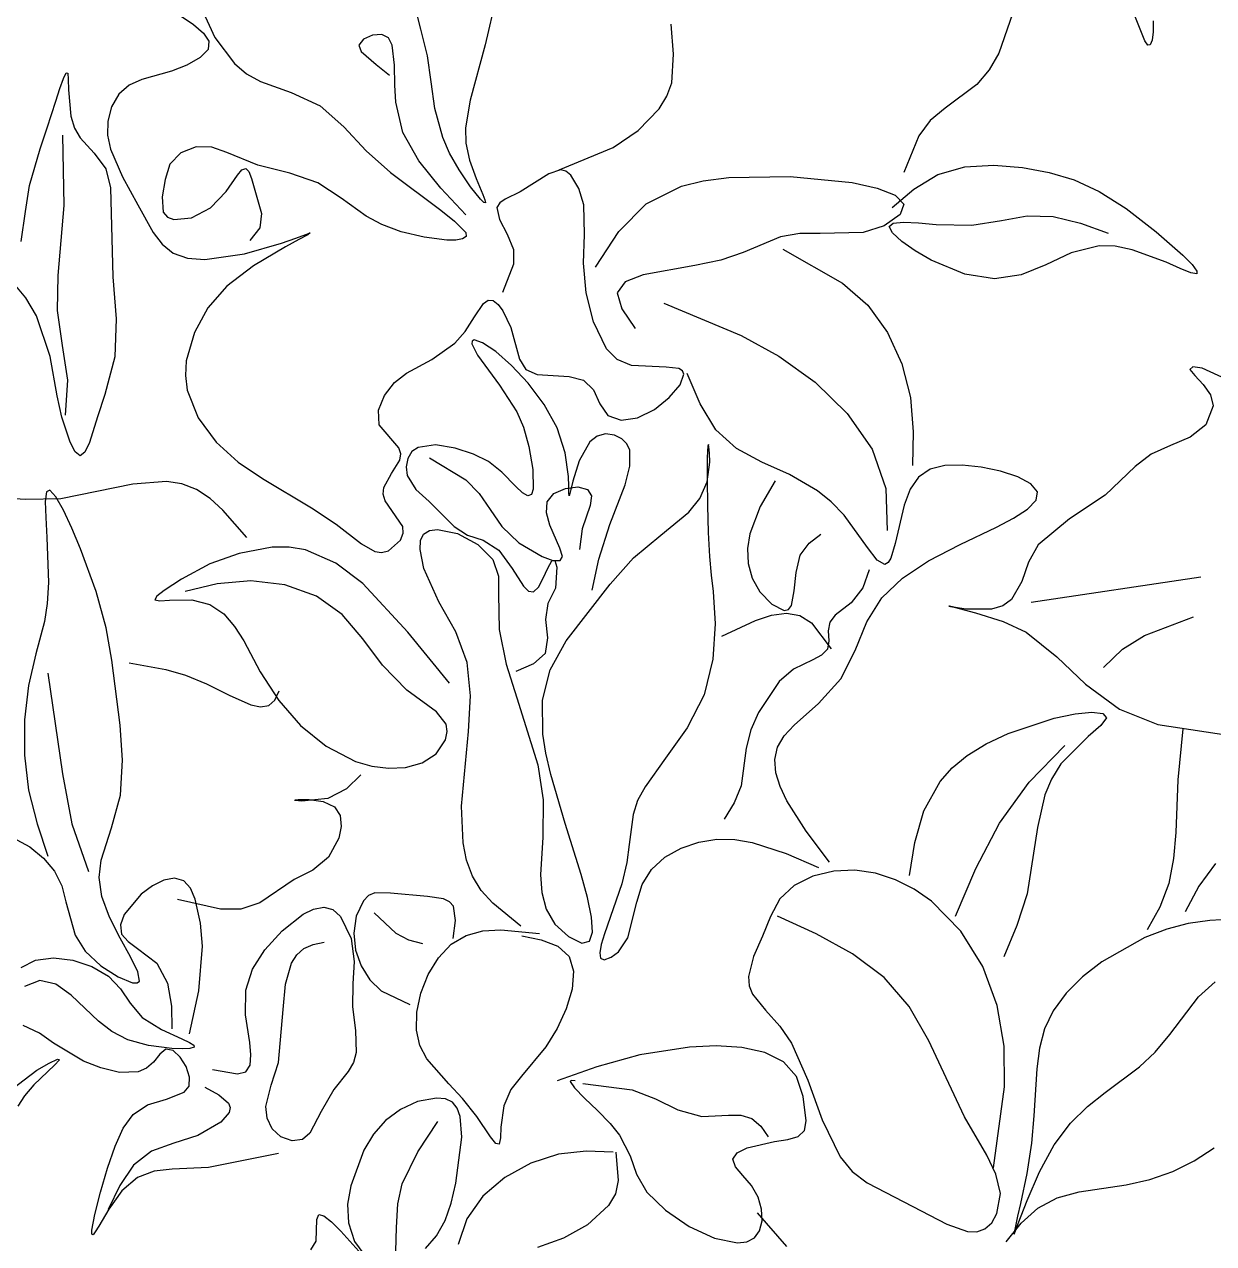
# Model space of a CAD drawing. Header units: millimetres. Extents: x 12377 to 30673, y 89761 to 101952.
# Drawn here: x 27005.2 to 27177.5, y 96537.5 to 96714.1 of the extents above; entities that cross this region are included whole.
import ezdxf

# ---------------------------------------------------------------- set-up
doc = ezdxf.new("R2010")
doc.units = ezdxf.units.MM

# ---------------------------------------------------------------- blocks, each defined once
blk = doc.blocks.new('A$C2176212A')
for p, q in [((262.58, 494.03), (260.52, 502.29)), ((350.18, 501.63), (346.35, 490.52)), ((273.85, 500.15), (271.89, 491.74)), ((366.99, 493.51), (364.49, 499.83)), ((225.53, 497.46), (229.66, 494.67)), ((229.66, 494.67), (231.1, 493.44)), ((299.21, 490.38), (298.86, 494.71)), ((368.68, 495.24), (368.68, 493.64)), ((231.1, 493.44), (231.86, 492.25)), ((263.54, 490.17), (262.58, 494.03)), ((367.49, 492.32), (366.99, 493.51)), ((368.68, 493.64), (368.54, 492.43)), ((231.76, 491.08), (230.63, 489.89)), ((231.86, 492.25), (231.76, 491.08)), ((271.89, 491.74), (269.75, 483.71)), ((367.92, 491.68), (367.49, 492.32)), ((368.28, 491.73), (367.92, 491.68)), ((368.54, 492.43), (368.28, 491.73)), ((230.63, 489.89), (228.69, 488.79)), ((264.06, 486.4), (263.54, 490.17)), ((298.94, 486.23), (299.21, 490.38)), ((346.35, 490.52), (344.95, 488.1)), ((226.47, 487.94), (222.17, 486.73)), ((228.69, 488.79), (226.47, 487.94)), ((344.95, 488.1), (343.14, 486.01)), ((220.32, 485.89), (218.81, 484.6)), ((222.17, 486.73), (220.32, 485.89)), ((264.6, 482.52), (264.06, 486.4)), ((298.24, 484.29), (298.94, 486.23)), ((343.14, 486.01), (338.55, 482.59)), ((218.81, 484.6), (217.75, 482.74)), ((297.14, 482.48), (298.24, 484.29)), ((217.75, 482.74), (217.22, 480.69)), ((265.76, 478.33), (264.6, 482.52)), ((269.75, 483.71), (269.05, 479.7)), ((294.08, 479.31), (297.14, 482.48)), ((338.55, 482.59), (336.4, 480.78)), ((217.22, 480.69), (217.21, 478.65)), ((336.4, 480.78), (334.74, 478.57)), ((217.21, 478.65), (217.62, 476.63)), ((269.05, 479.7), (269.13, 477.49)), ((290.46, 476.89), (294.08, 479.31)), ((334.74, 478.57), (332.59, 473.24)), ((266.75, 476.05), (265.76, 478.33)), ((269.13, 477.49), (269.64, 475.04)), ((282.62, 473.64), (290.46, 476.89)), ((217.62, 476.63), (219.35, 472.62)), ((268.12, 473.62), (266.75, 476.05)), ((269.64, 475.04), (270.61, 472.37)), ((269.78, 471.19), (268.12, 473.62)), ((282.84, 473.65), (281.13, 473.08)), ((283.6, 473.44), (282.84, 473.65)), ((284.3, 472.86), (283.6, 473.44)), ((219.35, 472.62), (221.59, 468.57)), ((270.61, 472.37), (271.58, 470.06)), ((281.13, 473.08), (276.97, 470.43)), ((285.46, 470.94), (284.3, 472.86)), ((271.24, 469.38), (269.78, 471.19)), ((271.58, 470.06), (271.88, 469.28)), ((276.97, 470.43), (274.79, 469.4)), ((286.18, 468.57), (285.46, 470.94)), ((221.59, 468.57), (223.8, 464.58)), ((271.73, 468.92), (271.24, 469.38)), ((271.95, 468.87), (271.73, 468.92)), ((271.88, 469.28), (271.95, 468.87)), ((274.01, 468.86), (273.61, 468.2)), ((273.61, 468.2), (273.98, 466.45)), ((274.79, 469.4), (274.01, 468.86)), ((286.31, 464.25), (286.18, 468.57)), ((273.98, 466.45), (275.11, 464.32)), ((223.8, 464.58), (225.09, 462.89)), ((245.93, 464.29), (246.57, 464.49)), ((246.57, 464.49), (246.2, 464.24)), ((225.09, 462.89), (226.7, 461.59)), ((237.03, 461.46), (242.39, 463.02)), ((242.39, 463.02), (244.48, 463.75)), ((244.91, 463.53), (242.97, 462.47)), ((244.48, 463.75), (245.93, 464.29)), ((246.2, 464.24), (244.91, 463.53)), ((275.11, 464.32), (276, 462.1)), ((286.14, 460.1), (286.31, 464.25)), ((226.7, 461.59), (228.78, 460.83)), ((231.31, 460.64), (237.03, 461.46)), ((242.97, 462.47), (238.35, 459.72)), ((276, 462.1), (276.02, 459.97)), ((228.78, 460.83), (231.31, 460.64)), ((238.35, 459.72), (234.48, 456.78)), ((276.02, 459.97), (274.42, 455.89)), ((286.52, 455.84), (286.14, 460.1)), ((234.48, 456.78), (231.73, 453.66)), ((287.6, 451.63), (286.52, 455.84)), ((270.37, 452.34), (271.67, 454.26)), ((271.67, 454.26), (272.35, 454.74)), ((272.35, 454.74), (273.06, 454.69)), ((273.06, 454.69), (273.79, 454.14)), ((273.79, 454.14), (274.49, 453.22)), ((231.73, 453.66), (229.8, 450.1)), ((269.01, 450.21), (270.37, 452.34)), ((274.49, 453.22), (275.63, 450.8)), ((275.63, 450.8), (276.88, 446.23)), ((289.51, 447.69), (287.6, 451.63)), ((229.8, 450.1), (228.61, 445.98)), ((264.16, 446.17), (267.52, 448.53)), ((267.52, 448.53), (269.01, 450.21)), ((291.01, 446.16), (289.51, 447.69)), ((228.61, 445.98), (228.47, 443.84)), ((260.5, 444.19), (264.16, 446.17)), ((276.88, 446.23), (277.8, 444.71)), ((293.1, 445.29), (291.01, 446.16)), ((298.12, 445.07), (293.1, 445.29)), ((299.99, 444.86), (298.12, 445.07)), ((374.42, 445.1), (374.02, 444.73)), ((375.79, 444.93), (374.42, 445.1)), ((228.47, 443.84), (228.73, 441.73)), ((258.77, 442.82), (260.5, 444.19)), ((277.8, 444.71), (279.46, 443.99)), ((279.46, 443.99), (284.07, 443.7)), ((284.07, 443.7), (286.17, 443.17)), ((300.52, 444.54), (299.99, 444.86)), ((300.14, 442.49), (300.71, 444.02)), ((300.71, 444.02), (300.52, 444.54)), ((374.02, 444.73), (374.71, 443.83)), ((374.71, 443.83), (375.92, 442.55)), ((379.26, 443.32), (375.79, 444.93)), ((228.73, 441.73), (230.31, 437.72)), ((257.31, 440.97), (258.77, 442.82)), ((286.17, 443.17), (287.59, 441.76)), ((287.59, 441.76), (288.53, 439.75)), ((298.59, 440.65), (300.14, 442.49)), ((375.92, 442.55), (377, 441.04)), ((256.44, 438.82), (257.31, 440.97)), ((288.53, 439.75), (289.7, 438.05)), ((296.42, 438.93), (298.59, 440.65)), ((377, 441.04), (377.4, 439.46)), ((256.57, 436.73), (256.44, 438.82)), ((289.7, 438.05), (291.61, 437.38)), ((293.97, 437.72), (296.42, 438.93)), ((377.4, 439.46), (376.34, 436.7)), ((230.31, 437.72), (232.91, 434.19)), ((259.41, 433.36), (256.57, 436.73)), ((291.61, 437.38), (293.97, 437.72)), ((376.34, 436.7), (374.04, 434.94)), ((374.04, 434.94), (371.22, 433.73)), ((232.91, 434.19), (236.13, 431.3)), ((259.7, 432.52), (259.41, 433.36)), ((371.22, 433.73), (368.42, 432.47)), ((236.13, 431.3), (239.67, 428.92)), ((258.36, 429.65), (259.53, 431.61)), ((259.53, 431.61), (259.7, 432.52)), ((368.42, 432.47), (366.07, 430.67)), ((257.24, 427.63), (258.36, 429.65)), ((366.07, 430.67), (361.74, 426.51)), ((220.84, 428.09), (210.45, 426.01)), ((225.72, 428.49), (220.84, 428.09)), ((227.98, 428.17), (225.72, 428.49)), ((230.09, 427.36), (227.98, 428.17)), ((232.04, 426.05), (230.09, 427.36)), ((239.67, 428.92), (246.76, 424.69)), ((257.12, 426.65), (257.24, 427.63)), ((313.92, 428.6), (311.76, 424.87)), ((205.34, 425.87), (200.38, 426.2)), ((210.45, 426.01), (205.34, 425.87)), ((208.34, 427), (208.17, 425.59)), ((208.17, 425.59), (208.23, 423.28)), ((208.84, 427.23), (208.34, 427)), ((209.69, 426.26), (208.84, 427.23)), ((210.79, 424.34), (209.69, 426.26)), ((233.88, 424.37), (232.04, 426.05)), ((257.44, 425.71), (257.12, 426.65)), ((259.96, 422), (257.44, 425.71)), ((361.74, 426.51), (356.57, 423.07)), ((212.03, 421.74), (210.79, 424.34)), ((237.37, 420.37), (233.88, 424.37)), ((246.76, 424.69), (250.31, 422.33)), ((311.76, 424.87), (310.25, 420.91)), ((208.23, 423.28), (208.41, 420.37)), ((250.31, 422.33), (253.99, 419.48)), ((356.57, 423.07), (352.05, 419.31)), ((208.41, 420.37), (208.64, 413.86)), ((213.3, 418.73), (212.03, 421.74)), ((259.62, 420), (260.02, 421.01)), ((260.02, 421.01), (259.96, 422)), ((310.25, 420.91), (309.93, 418.79)), ((318.84, 419.59), (320.55, 420.86)), ((215.55, 412.57), (213.3, 418.73)), ((241.07, 418.97), (236.25, 418.07)), ((243.53, 419), (241.07, 418.97)), ((245.9, 418.62), (243.53, 419)), ((250.29, 416.68), (245.9, 418.62)), ((253.99, 419.48), (255.92, 418.38)), ((257.91, 418.47), (259.62, 420)), ((309.93, 418.79), (310.02, 416.63)), ((317.56, 417.82), (318.84, 419.59)), ((352.05, 419.31), (350.64, 416.84)), ((236.25, 418.07), (232.02, 416.56)), ((255.92, 418.38), (256.91, 418.23)), ((256.91, 418.23), (257.91, 418.47)), ((316.96, 415.32), (317.56, 417.82)), ((350.64, 416.84), (349.65, 414.01)), ((232.02, 416.56), (227.89, 414.35)), ((254.17, 413.71), (250.29, 416.68)), ((310.02, 416.63), (310.59, 414.52)), ((316.7, 412.65), (316.96, 415.32)), ((208.64, 413.86), (208.47, 410.84)), ((227.89, 414.35), (225.4, 412.71)), ((233.09, 413.67), (228.45, 412.55)), ((237.95, 414.13), (233.09, 413.67)), ((242.9, 413.55), (237.95, 414.13)), ((247.47, 411.91), (242.9, 413.55)), ((260.72, 406.7), (254.17, 413.71)), ((310.59, 414.52), (311.71, 412.52)), ((349.65, 414.01), (348.16, 411.39)), ((375.58, 414.63), (351.04, 410.97)), ((216.99, 407.29), (215.55, 412.57)), ((224.35, 411.88), (224.06, 411.35)), ((225.4, 412.71), (224.35, 411.88)), ((251.19, 409.22), (247.47, 411.91)), ((311.71, 412.52), (313.43, 410.75)), ((316.29, 410.56), (316.7, 412.65)), ((208.47, 410.84), (208.05, 408.2)), ((224.06, 411.35), (224.79, 411.22)), ((224.79, 411.22), (226.19, 411.32)), ((226.19, 411.32), (229.42, 411.38)), ((229.42, 411.38), (232.02, 410.68)), ((232.02, 410.68), (234.03, 409.34)), ((313.43, 410.75), (315.25, 409.82)), ((315.25, 409.82), (315.88, 409.97)), ((315.88, 409.97), (316.29, 410.56)), ((339.09, 410.45), (339.84, 410.28)), ((339.16, 410.42), (339.09, 410.45)), ((340.06, 410.24), (339.16, 410.42)), ((339.84, 410.28), (342.97, 409.48)), ((341.57, 410.02), (340.06, 410.24)), ((345.28, 410.01), (341.57, 410.02)), ((346.93, 410.48), (345.28, 410.01)), ((348.16, 411.39), (346.93, 410.48)), ((208.05, 408.2), (206.81, 403.56)), ((234.03, 409.34), (235.61, 407.52)), ((254.16, 405.71), (251.19, 409.22)), ((342.97, 409.48), (346.94, 408.22)), ((346.94, 408.22), (350.27, 406.69)), ((217.84, 402.62), (216.99, 407.29)), ((235.61, 407.52), (236.92, 405.4)), ((266.76, 399.28), (260.72, 406.7)), ((350.27, 406.69), (354.72, 403.12)), ((236.92, 405.4), (239.33, 400.92)), ((257.04, 401.89), (254.16, 405.71)), ((206.81, 403.56), (205.73, 398.93)), ((219, 393.22), (217.84, 402.62)), ((354.72, 403.12), (358.89, 399.15)), ((239.33, 400.92), (242.03, 396.78)), ((260.54, 398.27), (257.04, 401.89)), ((208.56, 400.75), (210.66, 386.17)), ((358.89, 399.15), (363.82, 395.54)), ((205.73, 398.93), (205.16, 393.98)), ((264.86, 395.15), (260.54, 398.27)), ((242.03, 396.78), (245.17, 393.14)), ((363.82, 395.54), (369.35, 393.31)), ((205.16, 393.98), (205.16, 388.87)), ((266.24, 393.36), (264.86, 395.15)), ((219.34, 388.14), (219, 393.22)), ((245.17, 393.14), (248.85, 390.15)), ((266.16, 391.1), (266.4, 392.28)), ((266.4, 392.28), (266.24, 393.36)), ((369.35, 393.31), (381.13, 391.51)), ((372.97, 392.69), (372.29, 385.27)), ((264.81, 389.05), (266.16, 391.1)), ((205.16, 388.87), (205.76, 383.8)), ((248.85, 390.15), (253.14, 387.96)), ((262.76, 387.75), (264.81, 389.05)), ((219.05, 383.09), (219.34, 388.14)), ((253.14, 387.96), (255.48, 387.28)), ((255.48, 387.28), (257.9, 386.97)), ((257.9, 386.97), (260.35, 387.1)), ((260.35, 387.1), (262.76, 387.75)), ((210.66, 386.17), (212.01, 378.93)), ((372.29, 385.27), (371.98, 377.67)), ((205.76, 383.8), (206.98, 378.94)), ((217.79, 378.33), (219.05, 383.09)), ((201.39, 378.01), (205.94, 375.61)), ((206.98, 378.94), (208.56, 374.23)), ((212.01, 378.93), (214.46, 372.01)), ((216.27, 373.65), (217.79, 378.33)), ((371.98, 377.67), (371.66, 373.92)), ((205.94, 375.61), (207.92, 373.97)), ((207.92, 373.97), (209.51, 372.06)), ((216, 371.13), (216.27, 373.65)), ((371.66, 373.92), (370.95, 370.28)), ((209.51, 372.06), (210.56, 369.93)), ((216.38, 368.38), (216, 371.13)), ((226.91, 371.03), (225.35, 370.74)), ((228.23, 370.68), (226.91, 371.03)), ((319.38, 371.35), (316.68, 370)), ((322.41, 372.08), (319.38, 371.35)), ((325.49, 372.21), (322.41, 372.08)), ((328.48, 371.76), (325.49, 372.21)), ((331.35, 370.82), (328.48, 371.76)), ((334.06, 369.44), (331.35, 370.82)), ((210.56, 369.93), (211.17, 367.61)), ((223.7, 369.93), (222.09, 368.74)), ((225.35, 370.74), (223.7, 369.93)), ((229.2, 369.6), (228.23, 370.68)), ((229.87, 368.02), (229.2, 369.6)), ((316.68, 370), (314.62, 368.04)), ((336.56, 367.7), (334.06, 369.44)), ((370.95, 370.28), (369.65, 366.84)), ((211.17, 367.61), (212.51, 362.8)), ((217.5, 365.38), (216.38, 368.38)), ((222.09, 368.74), (219.59, 365.77)), ((230.65, 364.55), (229.87, 368.02)), ((254.26, 367.78), (253.24, 365.57)), ((255.02, 368.54), (254.26, 367.78)), ((255.94, 368.92), (255.02, 368.54)), ((258.19, 368.89), (255.94, 368.92)), ((263.55, 368.38), (258.19, 368.89)), ((265.89, 368.04), (263.55, 368.38)), ((266.75, 367.63), (265.89, 368.04)), ((267.33, 366.98), (266.75, 367.63)), ((314.62, 368.04), (313.23, 365.52)), ((340.82, 363.38), (336.56, 367.7)), ((219.59, 365.77), (219.06, 364.27)), ((242.5, 363.44), (245.52, 365.84)), ((245.52, 365.84), (247.05, 366.57)), ((247.05, 366.57), (248.51, 366.83)), ((248.51, 366.83), (249.84, 366.49)), ((249.84, 366.49), (250.97, 365.48)), ((253.24, 365.57), (252.88, 363.1)), ((255.84, 366.01), (258.95, 363.07)), ((267.62, 364.93), (267.33, 366.98)), ((313.23, 365.52), (312.07, 362.67)), ((319.88, 362.97), (314.25, 365.56)), ((369.65, 366.84), (367.81, 363.58)), ((219.02, 362.37), (217.5, 365.38)), ((219.06, 364.27), (219.24, 362.95)), ((230.93, 361.19), (230.65, 364.55)), ((250.97, 365.48), (252.51, 362.32)), ((267.26, 362.33), (267.62, 364.93)), ((212.51, 362.8), (213.97, 360.47)), ((220.52, 359.65), (219.02, 362.37)), ((219.24, 362.95), (220.17, 361.86)), ((239.97, 360.67), (242.5, 363.44)), ((252.51, 362.32), (252.92, 358.96)), ((252.88, 363.1), (253.13, 360.64)), ((258.95, 363.07), (260.78, 362.12)), ((260.78, 362.12), (262.83, 361.59)), ((312.07, 362.67), (310.81, 359.7)), ((325.15, 360.1), (319.88, 362.97)), ((343.99, 358.26), (340.82, 363.38)), ((213.97, 360.47), (216.22, 358.37)), ((220.17, 361.86), (221.55, 360.88)), ((221.55, 360.88), (224.36, 358.73)), ((230.4, 354.74), (230.93, 361.19)), ((238.19, 357.88), (239.97, 360.67)), ((244.6, 359.96), (245.62, 360.88)), ((245.62, 360.88), (246.97, 361.46)), ((246.97, 361.46), (248.59, 361.77)), ((253.13, 360.64), (253.92, 358.34)), ((221.6, 357.48), (220.52, 359.65)), ((224.36, 358.73), (225.9, 355.84)), ((242.99, 355.68), (243.85, 358.75)), ((243.85, 358.75), (244.6, 359.96)), ((252.92, 358.96), (252.72, 355.73)), ((310.81, 359.7), (310.06, 356.82)), ((329.74, 356.68), (325.15, 360.1)), ((216.22, 358.37), (218.72, 356.75)), ((218.72, 356.75), (220.8, 355.91)), ((221.82, 356.14), (221.6, 357.48)), ((237.25, 354.83), (238.19, 357.88)), ((253.92, 358.34), (255.18, 356.33)), ((310.06, 356.82), (310.14, 355.48)), ((346.08, 352.62), (343.99, 358.26)), ((220.8, 355.91), (221.48, 355.88)), ((221.48, 355.88), (221.82, 356.14)), ((225.9, 355.84), (226.44, 352.53)), ((242.64, 352.01), (242.99, 355.68)), ((252.72, 355.73), (252.68, 352.43)), ((255.18, 356.33), (256.85, 354.74)), ((310.14, 355.48), (310.64, 354.23)), ((333.35, 352.45), (329.74, 356.68)), ((229.07, 348.5), (230.4, 354.74)), ((237.19, 351.27), (237.25, 354.83)), ((256.85, 354.74), (260.99, 352.75)), ((310.64, 354.23), (312.51, 351.91)), ((226.44, 352.53), (226.49, 349.24)), ((241.95, 344.37), (242.64, 352.01)), ((252.68, 352.43), (253.13, 349.01)), ((312.51, 351.91), (314.6, 349.6)), ((336.17, 347.51), (333.35, 352.45)), ((347.11, 346.74), (346.08, 352.62)), ((237.8, 347.26), (237.19, 351.27)), ((253.13, 349.01), (253.23, 345.78)), ((314.6, 349.6), (316.27, 347.13)), ((237.98, 345.44), (237.8, 347.26)), ((301.53, 346.58), (294.31, 345.44)), ((305.38, 346.76), (301.53, 346.58)), ((309.09, 346.54), (305.38, 346.76)), ((312.42, 345.8), (309.09, 346.54)), ((316.27, 347.13), (318.67, 341.79)), ((338.69, 342.11), (336.17, 347.51)), ((347.16, 340.85), (347.11, 346.74)), ((208.73, 344.28), (209.95, 344.83)), ((210.25, 344.74), (209.52, 343.95)), ((209.95, 344.83), (210.25, 344.74)), ((237.86, 343.97), (237.98, 345.44)), ((240.9, 341.09), (241.95, 344.37)), ((252.83, 344.34), (252.06, 343.04)), ((253.23, 345.78), (252.83, 344.34)), ((294.31, 345.44), (288.07, 343.71)), ((315.15, 344.44), (312.42, 345.8)), ((317.04, 342.34), (315.15, 344.44)), ((203.29, 340.42), (206.97, 343.25)), ((209.52, 343.95), (206.53, 341.12)), ((206.97, 343.25), (208.73, 344.28)), ((232.38, 343.35), (236.01, 342.72)), ((236.01, 342.72), (237.24, 343.02)), ((237.24, 343.02), (237.86, 343.97)), ((252.06, 343.04), (249.98, 340.44)), ((288.07, 343.71), (282.36, 341.69)), ((206.53, 341.12), (205.17, 339.54)), ((240.11, 337.96), (240.9, 341.09)), ((284.38, 341.76), (284.21, 341.6)), ((284.21, 341.6), (284.83, 340.68)), ((284.94, 341.69), (284.38, 341.76)), ((317.96, 339.41), (317.04, 342.34)), ((318.67, 341.79), (320.72, 336.05)), ((341.37, 336.5), (338.69, 342.11)), ((345.56, 329.08), (347.16, 340.85)), ((205.17, 339.54), (204.2, 338.02)), ((249.98, 340.44), (248.14, 337.26)), ((264.86, 339.21), (262.11, 338.69)), ((266.16, 339.11), (264.86, 339.21)), ((267.16, 338.61), (266.16, 339.11)), ((284.83, 340.68), (286.31, 339.2)), ((286.31, 339.2), (288.19, 337.4)), ((318.44, 335.92), (317.96, 339.41)), ((240.31, 336.3), (240.11, 337.96)), ((259.63, 337.57), (257.49, 335.96)), ((262.11, 338.69), (259.63, 337.57)), ((267.85, 337.73), (267.16, 338.61)), ((268.27, 336.55), (267.85, 337.73)), ((288.19, 337.4), (290, 335.53)), ((241.03, 334.77), (240.31, 336.3)), ((248.14, 337.26), (246.52, 334.12)), ((257.49, 335.96), (255.73, 333.96)), ((262.14, 331.42), (265.05, 335.8)), ((268.51, 333.55), (268.27, 336.55)), ((290, 335.53), (291.36, 333.81)), ((318.18, 334.49), (318.44, 335.92)), ((320.72, 336.05), (323.32, 330.67)), ((344.57, 330.94), (341.37, 336.5)), ((242.31, 333.6), (241.03, 334.77)), ((246.52, 334.12), (245.42, 333.19)), ((255.73, 333.96), (254.34, 331.65)), ((291.36, 333.81), (292.9, 330.82)), ((317.25, 333.62), (318.18, 334.49)), ((243.94, 333.02), (242.31, 333.6)), ((245.42, 333.19), (243.94, 333.02)), ((267.66, 326.89), (268.51, 333.55)), ((308.42, 331.25), (309.87, 332)), ((309.87, 332), (313.85, 332.93)), ((313.85, 332.93), (315.74, 333.2)), ((315.74, 333.2), (317.25, 333.62)), ((254.34, 331.65), (252.44, 326.5)), ((259.89, 326.77), (262.14, 331.42)), ((282.53, 331.09), (278.52, 329.79)), ((286.53, 331.52), (282.53, 331.09)), ((290.46, 331.37), (286.53, 331.52)), ((292.9, 330.82), (293.85, 328.18)), ((307.78, 330.34), (308.42, 331.25)), ((308.17, 329.25), (307.78, 330.34)), ((323.32, 330.67), (325.09, 328.55)), ((345.91, 328.17), (344.57, 330.94)), ((278.52, 329.79), (274.78, 327.72)), ((309.26, 327.99), (308.17, 329.25)), ((325.09, 328.55), (327.25, 326.91)), ((259.26, 323.88), (259.89, 326.77)), ((266.99, 324), (267.66, 326.89)), ((274.78, 327.72), (271.59, 324.99)), ((293.85, 328.18), (295.35, 325.59)), ((310.51, 326.52), (309.26, 327.99)), ((327.25, 326.91), (332.57, 324.16)), ((346.55, 325.36), (345.91, 328.17)), ((252.44, 326.5), (251.98, 323.82)), ((271.59, 324.99), (269.24, 321.72)), ((295.35, 325.59), (298.03, 322.95)), ((311.45, 324.85), (310.51, 326.52)), ((346.05, 322.47), (346.55, 325.36)), ((251.98, 323.82), (252.09, 321.12)), ((259.05, 320.44), (259.26, 323.88)), ((266.1, 321.46), (266.99, 324)), ((311.95, 323.09), (311.45, 324.85)), ((332.57, 324.16), (338.81, 320.92)), ((247.41, 318.46), (247.51, 321.63)), ((247.51, 321.63), (247.79, 322.36)), ((247.79, 322.36), (248.54, 322.17)), ((248.54, 322.17), (249.64, 321.29)), ((264.88, 319.27), (266.1, 321.46)), ((269.24, 321.72), (267.99, 318.01)), ((298.03, 322.95), (301.47, 320.6)), ((311.31, 322.57), (315.56, 317.71)), ((311.67, 319.99), (312.02, 321.42)), ((312.02, 321.42), (311.95, 323.09)), ((345.31, 321.15), (346.05, 322.47)), ((249.64, 321.29), (251, 319.92)), ((251, 319.92), (254.05, 316.54)), ((252.09, 321.12), (252.99, 318.44)), ((258.96, 317.01), (259.05, 320.44)), ((301.47, 320.6), (305.12, 318.9)), ((310.93, 318.97), (311.67, 319.99)), ((338.81, 320.92), (341.8, 319.89)), ((341.8, 319.89), (343.14, 319.84)), ((343.14, 319.84), (344.32, 320.24)), ((344.32, 320.24), (345.31, 321.15)), ((246.67, 317.2), (247.41, 318.46)), ((252.99, 318.44), (254.84, 315.88)), ((263.24, 317.41), (264.88, 319.27)), ((305.12, 318.9), (308.46, 318.23)), ((308.46, 318.23), (309.84, 318.4)), ((309.84, 318.4), (310.93, 318.97))]:
    blk.add_line(p, q)
at = {"extrusion": (0, 0, -1)}
for p, q in [((230.79, 497.01), (232.76, 492.79)), ((232.76, 492.79), (235.57, 489.02)), ((255.58, 493.16), (254.29, 492.57)), ((256.93, 493.26), (255.58, 493.16)), ((257.89, 492.74), (256.93, 493.26)), ((258.44, 491.7), (257.89, 492.74)), ((254.29, 492.57), (253.62, 491.71)), ((253.62, 491.71), (253.94, 490.77)), ((258.78, 488.8), (258.44, 491.7)), ((253.94, 490.77), (256.12, 488.91)), ((210.81, 486.87), (211.21, 487.69)), ((211.21, 487.69), (211.44, 487.66)), ((211.44, 487.66), (211.51, 486.75)), ((235.57, 489.02), (237.34, 487.54)), ((237.34, 487.54), (239.38, 486.45)), ((256.12, 488.91), (258.06, 487.36)), ((258.84, 485.92), (258.78, 488.8)), ((210.29, 485.42), (210.81, 486.87)), ((211.51, 486.75), (211.52, 485.21)), ((239.38, 486.45), (243.82, 484.86)), ((258.98, 483.42), (258.84, 485.92)), ((209.69, 483.6), (210.29, 485.42)), ((211.52, 485.21), (211.86, 481.39)), ((243.82, 484.86), (248.01, 482.92)), ((208.45, 479.72), (209.69, 483.6)), ((248.01, 482.92), (251.45, 479.87)), ((259.99, 479.04), (258.98, 483.42)), ((211.86, 481.39), (212.41, 479.68)), ((207.42, 476.67), (208.45, 479.72)), ((210.69, 478.65), (210.85, 468.48)), ((212.41, 479.68), (213.25, 478.28)), ((251.45, 479.87), (254.67, 476.39)), ((262.28, 474.93), (259.99, 479.04)), ((213.25, 478.28), (215.28, 476.04)), ((230.02, 476.99), (227.79, 476.1)), ((232.29, 476.92), (230.02, 476.99)), ((234.49, 476.16), (232.29, 476.92)), ((205.91, 471.36), (207.42, 476.67)), ((215.28, 476.04), (216.93, 473.8)), ((227.79, 476.1), (226.24, 474.45)), ((238.97, 474.3), (234.49, 476.16)), ((254.67, 476.39), (258.21, 473.23)), ((216.93, 473.8), (217.64, 471.04)), ((226.24, 474.45), (225.52, 472.25)), ((236.02, 472.88), (236.66, 473.63)), ((236.66, 473.63), (237.21, 473.85)), ((237.21, 473.85), (237.66, 473.41)), ((237.66, 473.41), (238.07, 472.36)), ((243.61, 473.17), (238.97, 474.3)), ((265.47, 470.98), (262.28, 474.93)), ((337.49, 472.95), (341.4, 474.07)), ((341.4, 474.07), (345.59, 474.33)), ((345.59, 474.33), (349.75, 473.97)), ((349.75, 473.97), (353.62, 473.26)), ((353.62, 473.26), (357.23, 472.19)), ((225.52, 472.25), (225.13, 469.73)), ((234.37, 470.51), (236.02, 472.88)), ((238.07, 472.36), (239.51, 467.3)), ((247.68, 471.77), (243.61, 473.17)), ((251.02, 469.53), (247.68, 471.77)), ((258.21, 473.23), (265.5, 467.79)), ((300.33, 471.26), (303.51, 472.03)), ((303.51, 472.03), (307.21, 472.51)), ((307.21, 472.51), (316.11, 472.66)), ((316.11, 472.66), (325.07, 471.79)), ((325.07, 471.79), (328.7, 470.99)), ((334.04, 470.84), (337.49, 472.95)), ((357.23, 472.19), (360.85, 470.52)), ((205.29, 467.59), (205.91, 471.36)), ((217.64, 471.04), (217.95, 458.15)), ((225.13, 469.73), (225.27, 467.5)), ((232.1, 468.12), (234.37, 470.51)), ((269.11, 467.1), (265.47, 470.98)), ((295.22, 468.73), (300.33, 471.26)), ((328.7, 470.99), (331.31, 469.95)), ((330.88, 468.17), (334.04, 470.84)), ((331.31, 469.95), (332.55, 468.67)), ((360.85, 470.52), (364.8, 468.04)), ((210.85, 468.48), (209.99, 458.31)), ((229.35, 466.69), (232.1, 468.12)), ((254.66, 466.95), (251.02, 469.53)), ((291.27, 464.71), (295.22, 468.73)), ((332.55, 468.67), (332.06, 467.17)), ((364.8, 468.04), (369.15, 464.68)), ((204.67, 463.24), (205.29, 467.59)), ((225.27, 467.5), (225.87, 466.8)), ((225.87, 466.8), (226.81, 466.45)), ((226.81, 466.45), (229.35, 466.69)), ((239.51, 467.3), (239.26, 465.23)), ((256.94, 465.74), (254.66, 466.95)), ((265.5, 467.79), (267.45, 466.21)), ((267.45, 466.21), (269.09, 464.56)), ((332.06, 467.17), (329.72, 465.54)), ((342.41, 465.64), (346.7, 466.28)), ((346.7, 466.28), (350.46, 466.96)), ((350.46, 466.96), (354.21, 466.9)), ((354.21, 466.9), (358.14, 465.92)), ((239.26, 465.23), (237.8, 463.41)), ((259.73, 464.68), (256.94, 465.74)), ((263.07, 463.87), (259.73, 464.68)), ((269.09, 464.56), (269.15, 463.98)), ((287.89, 459.53), (291.27, 464.71)), ((320.46, 464.41), (317.48, 464.4)), ((326.67, 464.57), (320.46, 464.41)), ((329.72, 465.54), (326.67, 464.57)), ((330.46, 465.41), (331.03, 465.92)), ((330.94, 464.49), (330.46, 465.41)), ((332.26, 463.27), (330.94, 464.49)), ((331.03, 465.92), (332.53, 466.04)), ((332.53, 466.04), (334.69, 465.94)), ((334.69, 465.94), (337.24, 465.74)), ((337.24, 465.74), (342.41, 465.64)), ((358.14, 465.92), (362.19, 464.48)), ((369.15, 464.68), (372.99, 461.29)), ((266.33, 463.45), (263.07, 463.87)), ((267.66, 463.45), (266.33, 463.45)), ((268.64, 463.62), (267.66, 463.45)), ((269.15, 463.98), (268.64, 463.62)), ((314.72, 463.91), (309.28, 461.67)), ((317.48, 464.4), (314.72, 463.91)), ((334.2, 461.91), (332.26, 463.27)), ((360.85, 462.65), (356.79, 461.64)), ((363.17, 462.57), (360.85, 462.65)), ((309.28, 461.67), (306.06, 460.55)), ((315.03, 462.14), (323.68, 457.21)), ((336.52, 460.57), (334.2, 461.91)), ((356.79, 461.64), (353.15, 459.89)), ((365.67, 462.03), (363.17, 462.57)), ((370.56, 460.25), (365.67, 462.03)), ((372.99, 461.29), (374.32, 459.92)), ((302.28, 459.76), (294.8, 458.44)), ((306.06, 460.55), (302.28, 459.76)), ((341.39, 458.52), (336.52, 460.57)), ((353.15, 459.89), (349.57, 458.41)), ((372.6, 459.37), (370.56, 460.25)), ((374.14, 458.74), (372.6, 459.37)), ((374.32, 459.92), (375.04, 458.97)), ((205.36, 455.11), (203.42, 457.43)), ((209.99, 458.31), (209.89, 453.25)), ((217.95, 458.15), (218.46, 452.08)), ((292.18, 457.42), (291.02, 455.83)), ((294.8, 458.44), (292.18, 457.42)), ((345.72, 457.86), (341.39, 458.52)), ((349.57, 458.41), (345.72, 457.86)), ((375, 458.56), (374.14, 458.74)), ((375.04, 458.97), (375, 458.56)), ((291.02, 455.83), (291.73, 453.49)), ((323.68, 457.21), (327.33, 454.04)), ((206.92, 452.49), (205.36, 455.11)), ((297.81, 454.31), (309, 449.66)), ((327.33, 454.04), (330.21, 450.09)), ((208.88, 446.61), (206.92, 452.49)), ((209.89, 453.25), (210.63, 448.2)), ((218.46, 452.08), (218.24, 446.56)), ((291.73, 453.49), (293.63, 450.65)), ((270.01, 448.84), (269.99, 448.43)), ((270.29, 449), (270.01, 448.84)), ((271.53, 448.58), (270.29, 449)), ((273.43, 447.32), (271.53, 448.58)), ((309, 449.66), (314.45, 446.66)), ((330.21, 450.09), (332.27, 445.54)), ((210.63, 448.2), (211.39, 443.17)), ((269.99, 448.43), (270.82, 446.81)), ((270.82, 446.81), (273.97, 442.46)), ((275.73, 445.32), (273.43, 447.32)), ((209.91, 440.9), (208.88, 446.61)), ((218.24, 446.56), (216.79, 441.12)), ((278.16, 442.73), (275.73, 445.32)), ((314.45, 446.66), (319.7, 442.9)), ((332.27, 445.54), (333.51, 440.65)), ((303.05, 439.77), (301.16, 444.12)), ((211.39, 443.17), (211.06, 438.12)), ((273.97, 442.46), (276.49, 438.61)), ((280.44, 439.67), (278.16, 442.73)), ((319.7, 442.9), (324.37, 438.37)), ((210.57, 437.84), (209.91, 440.9)), ((216.79, 441.12), (215.73, 437.85)), ((305.33, 436), (303.05, 439.77)), ((333.51, 440.65), (333.93, 435.71)), ((276.49, 438.61), (277.44, 436.37)), ((282.32, 436.26), (280.44, 439.67)), ((324.37, 438.37), (327.96, 433.2)), ((211.76, 434.19), (210.57, 437.84)), ((215.73, 437.85), (214.56, 434.14)), ((277.44, 436.37), (278.23, 433.57)), ((283.52, 432.65), (282.32, 436.26)), ((288.13, 435.07), (287.08, 434.22)), ((289.36, 435.39), (288.13, 435.07)), ((290.64, 435.21), (289.36, 435.39)), ((291.71, 434.7), (290.64, 435.21)), ((292.44, 433.96), (291.71, 434.7)), ((308.33, 433.27), (305.33, 436)), ((333.93, 435.71), (333.82, 430.81)), ((212.48, 432.8), (211.76, 434.19)), ((213.22, 432.22), (212.48, 432.8)), ((213.91, 432.75), (213.22, 432.22)), ((214.56, 434.14), (213.91, 432.75)), ((261.28, 432.82), (260.68, 431.85)), ((262.19, 433.44), (261.28, 432.82)), ((264.69, 433.8), (262.19, 433.44)), ((267.56, 433.33), (264.69, 433.8)), ((270.23, 432.45), (267.56, 433.33)), ((278.23, 433.57), (278.81, 430.23)), ((283.97, 429.2), (283.52, 432.65)), ((287.08, 434.22), (285.53, 431.51)), ((292.85, 433.03), (292.44, 433.96)), ((292.89, 430.73), (292.85, 433.03)), ((304.13, 432.94), (304.09, 431.86)), ((304.18, 433.63), (304.13, 432.94)), ((304.25, 433.84), (304.18, 433.63)), ((304.33, 433.52), (304.25, 433.84)), ((304.41, 432.61), (304.33, 433.52)), ((311.98, 431.31), (308.33, 433.27)), ((327.96, 433.2), (329.98, 427.5)), ((260.68, 431.85), (260.44, 430.6)), ((263.82, 431.92), (269.1, 428.75)), ((272.39, 431.38), (270.23, 432.45)), ((274.33, 429.87), (272.39, 431.38)), ((285.53, 431.51), (284.6, 428.54)), ((304.09, 431.86), (304.07, 428.79)), ((304.08, 428.44), (304.44, 431.28)), ((304.44, 431.28), (304.41, 432.61)), ((315.98, 429.49), (311.98, 431.31)), ((341, 430.87), (338.5, 430.81)), ((343.78, 430.57), (341, 430.87)), ((260.44, 430.6), (260.59, 429.36)), ((260.59, 429.36), (261.84, 427.34)), ((276.36, 427.77), (274.33, 429.87)), ((278.81, 430.23), (278.87, 427.41)), ((284.03, 427.82), (283.97, 429.2)), ((292.19, 428.01), (292.89, 430.73)), ((320.06, 427.14), (315.98, 429.49)), ((334.71, 429.15), (333.49, 427.38)), ((336.38, 430.28), (334.71, 429.15)), ((338.5, 430.81), (336.38, 430.28)), ((346.57, 429.99), (343.78, 430.57)), ((349.07, 429.16), (346.57, 429.99)), ((350.97, 428.16), (349.07, 429.16)), ((261.84, 427.34), (263.77, 425.62)), ((269.1, 428.75), (271.05, 426.75)), ((277.32, 426.87), (276.36, 427.77)), ((278.87, 427.41), (278.61, 426.6)), ((281.88, 426.77), (283.53, 427.5)), ((283.53, 427.5), (285.32, 427.71)), ((284.04, 426.85), (284.03, 427.82)), ((284.32, 427.36), (284.15, 426.59)), ((284.6, 428.54), (284.32, 427.36)), ((285.32, 427.71), (286.75, 427.35)), ((286.75, 427.35), (287.33, 426.41)), ((289.95, 422.27), (292.19, 428.01)), ((303.02, 426.06), (304.08, 428.44)), ((304.07, 428.79), (304.1, 425.01)), ((329.98, 427.5), (330.17, 421.42)), ((333.49, 427.38), (332.6, 425.05)), ((351.94, 427.01), (350.97, 428.16)), ((263.77, 425.62), (267.4, 421.98)), ((271.05, 426.75), (272.61, 424.43)), ((278.1, 426.4), (277.32, 426.87)), ((278.61, 426.6), (278.1, 426.4)), ((280.79, 423.97), (280.91, 425.56)), ((280.91, 425.56), (281.88, 426.77)), ((284.07, 426.4), (284.04, 426.85)), ((284.15, 426.59), (284.07, 426.4)), ((287.33, 426.41), (287.13, 425)), ((301.42, 424.08), (303.02, 426.06)), ((322.04, 425.57), (320.06, 427.14)), ((323.94, 423.63), (322.04, 425.57)), ((350.48, 424.49), (351.73, 425.78)), ((351.73, 425.78), (351.94, 427.01)), ((272.61, 424.43), (274.33, 421.99)), ((281.27, 422.18), (280.79, 423.97)), ((287.13, 425), (285.94, 421.66)), ((297.36, 420.75), (301.42, 424.08)), ((304.1, 425.01), (304.22, 421.11)), ((332.6, 425.05), (331.32, 419.53)), ((348.46, 423.18), (350.48, 424.49)), ((282.74, 418.82), (281.27, 422.18)), ((288.37, 417.24), (289.95, 422.27)), ((327.32, 418.92), (323.94, 423.63)), ((345.97, 421.87), (348.46, 423.18)), ((262.54, 419.94), (262.98, 420.88)), ((262.98, 420.88), (263.83, 421.41)), ((263.83, 421.41), (265, 421.57)), ((265, 421.57), (267.89, 420.96)), ((267.4, 421.98), (269.34, 420.71)), ((267.89, 420.96), (270.83, 419.39)), ((269.34, 420.71), (271.63, 419.98)), ((274.33, 421.99), (276.77, 419.62)), ((285.94, 421.66), (285.56, 418.65)), ((293.38, 417.42), (297.36, 420.75)), ((304.22, 421.11), (304.41, 417.66)), ((340.72, 419.36), (345.97, 421.87)), ((262.49, 418.67), (262.54, 419.94)), ((263.04, 415.91), (262.49, 418.67)), ((270.83, 419.39), (273, 417.22)), ((271.63, 419.98), (273.89, 418.56)), ((273.89, 418.56), (275.8, 415.91)), ((276.77, 419.62), (280.15, 417.63)), ((283.09, 417.64), (282.74, 418.82)), ((328.71, 417.12), (327.32, 418.92)), ((331.32, 419.53), (330.67, 417.4)), ((336.14, 416.99), (340.72, 419.36)), ((273, 417.22), (273.84, 414.77)), ((280.15, 417.63), (281.69, 417.08)), ((280.98, 415.97), (281.55, 416.99)), ((281.55, 416.99), (282.01, 417.07)), ((281.69, 417.08), (282.76, 417.04)), ((282.01, 417.07), (282.31, 416.07)), ((282.76, 417.04), (283.09, 417.64)), ((287.4, 412.76), (288.37, 417.24)), ((290.02, 413.63), (293.38, 417.42)), ((304.41, 417.66), (304.67, 414.91)), ((329.83, 416.47), (328.71, 417.12)), ((330.28, 416.75), (329.83, 416.47)), ((330.67, 417.4), (330.28, 416.75)), ((332.37, 414.51), (336.14, 416.99)), ((265.19, 411.08), (263.04, 415.91)), ((275.8, 415.91), (277.44, 413.36)), ((280.33, 414.52), (280.98, 415.97)), ((282.31, 416.07), (282.12, 413.03)), ((327.55, 415.7), (326.61, 413.11)), ((273.84, 414.77), (273.84, 412.2)), ((277.44, 413.36), (278.19, 412.63)), ((279.64, 413.19), (280.33, 414.52)), ((283.65, 405.43), (290.02, 413.63)), ((304.67, 414.91), (304.92, 412.58)), ((329.39, 411.66), (332.37, 414.51)), ((273.84, 412.2), (273.94, 407.05)), ((278.19, 412.63), (278.92, 412.51)), ((278.92, 412.51), (279.64, 413.19)), ((282.12, 413.03), (281.01, 410.82)), ((304.92, 412.58), (305.21, 407.9)), ((326.61, 413.11), (324.94, 410.92)), ((327.2, 408.16), (329.39, 411.66)), ((267.66, 406.75), (265.19, 411.08)), ((281.01, 410.82), (280.66, 408.5)), ((324.94, 410.92), (322.64, 409.15)), ((280.66, 408.5), (280.96, 405.88)), ((305.21, 407.9), (304.88, 402.79)), ((306.18, 406.12), (311.09, 408.38)), ((311.09, 408.38), (313.4, 409.13)), ((313.4, 409.13), (315.56, 409.42)), ((315.56, 409.42), (317.51, 409.1)), ((317.51, 409.1), (319.21, 408.04)), ((319.21, 408.04), (322.02, 404.28)), ((321.83, 408.13), (321.61, 406.85)), ((322.64, 409.15), (321.83, 408.13)), ((325.5, 404.03), (327.2, 408.16)), ((367.44, 406.2), (374.53, 408.89)), ((269.3, 402.29), (267.66, 406.75)), ((273.94, 407.05), (274.97, 402.04)), ((321.61, 406.85), (321.71, 405.44)), ((364.25, 404.2), (367.44, 406.2)), ((280.96, 405.88), (280.62, 403.61)), ((281.32, 401.21), (283.65, 405.43)), ((321.71, 405.44), (321.49, 404.22)), ((280.62, 403.61), (278.89, 402.08)), ((304.88, 402.79), (303.62, 397.62)), ((319.36, 402.65), (316.6, 401.34)), ((320.63, 403.33), (319.36, 402.65)), ((321.49, 404.22), (320.63, 403.33)), ((323.42, 399.91), (325.5, 404.03)), ((361.48, 401.58), (364.25, 404.2)), ((220.35, 402.23), (225.64, 401.27)), ((225.64, 401.27), (228.47, 400.44)), ((269.77, 397.44), (269.3, 402.29)), ((274.97, 402.04), (276.51, 397.15)), ((278.89, 402.08), (276.35, 400.97)), ((280.2, 396.84), (281.32, 401.21)), ((316.6, 401.34), (314.5, 399.55)), ((228.47, 400.44), (231.52, 399.21)), ((231.52, 399.21), (234.8, 397.53)), ((314.5, 399.55), (311.49, 395.02)), ((320.21, 396.36), (323.42, 399.91)), ((234.8, 397.53), (237.98, 396.13)), ((241.44, 396.84), (242.08, 398.18)), ((269.49, 392.29), (269.77, 397.44)), ((303.62, 397.62), (301.18, 392.81)), ((237.98, 396.13), (239.37, 395.86)), ((239.37, 395.86), (240.55, 396.05)), ((240.55, 396.05), (241.44, 396.84)), ((276.51, 397.15), (279.54, 387.45)), ((280.27, 391.92), (280.2, 396.84)), ((316.67, 393.23), (320.21, 396.36)), ((311.49, 395.02), (310.39, 392.51)), ((347.66, 391.99), (354.37, 394.2)), ((354.37, 394.2), (357.38, 394.83)), ((357.38, 394.83), (359.82, 395.09)), ((359.82, 395.09), (361.41, 394.92)), ((361.91, 394.29), (361.09, 393.14)), ((361.41, 394.92), (361.91, 394.29)), ((268.49, 381.48), (269.49, 392.29)), ((301.18, 392.81), (298.02, 388.42)), ((310.39, 392.51), (309.72, 389.86)), ((315.24, 391.66), (316.67, 393.23)), ((361.09, 393.14), (359.27, 391.55)), ((280.71, 389.13), (280.27, 391.92)), ((314.28, 390), (315.24, 391.66)), ((341.76, 388.84), (344.49, 390.51)), ((344.49, 390.51), (347.66, 391.99)), ((350.72, 384.93), (355.88, 390.25)), ((359.27, 391.55), (355.3, 387.59)), ((281.42, 386.06), (280.71, 389.13)), ((309.72, 389.86), (308.99, 384.44)), ((313.9, 388.22), (314.28, 390)), ((339.56, 387.02), (341.76, 388.84)), ((279.54, 387.45), (280.33, 382.38)), ((298.02, 388.42), (295.08, 384.3)), ((314.04, 386.32), (313.9, 388.22)), ((337.83, 385.05), (339.56, 387.02)), ((355.3, 387.59), (353.97, 385.41)), ((253.87, 386.02), (251.84, 384.01)), ((283.51, 378.99), (281.42, 386.06)), ((314.64, 384.31), (314.04, 386.32)), ((335.47, 380.78), (337.83, 385.05)), ((353.97, 385.41), (353.02, 383.13)), ((251.84, 384.01), (249.1, 382.57)), ((295.08, 384.3), (294, 382.29)), ((308.99, 384.44), (308, 381.94)), ((315.62, 382.23), (314.64, 384.31)), ((346.43, 379), (350.72, 384.93)), ((244.31, 382.32), (244.37, 382.39)), ((245.36, 382.21), (244.31, 382.32)), ((244.37, 382.39), (244.8, 382.46)), ((244.8, 382.46), (246.42, 382.46)), ((249.1, 382.57), (245.36, 382.21)), ((246.42, 382.46), (248.43, 382.16)), ((248.43, 382.16), (250.09, 381.39)), ((268.7, 376.15), (268.49, 381.48)), ((280.33, 382.38), (280.24, 376.99)), ((294, 382.29), (293.33, 380.29)), ((308, 381.94), (306.55, 379.59)), ((318.4, 377.87), (315.62, 382.23)), ((353.02, 383.13), (351.93, 378.4)), ((250.09, 381.39), (250.92, 380.11)), ((250.92, 380.11), (251.06, 378.52)), ((293.33, 380.29), (292.77, 375.93)), ((334.18, 376.2), (335.47, 380.78)), ((251.06, 378.52), (250.71, 376.86)), ((285.81, 371.6), (283.51, 378.99)), ((343.02, 372.43), (346.43, 379)), ((351.93, 378.4), (350.44, 368.79)), ((250.71, 376.86), (249.2, 374.08)), ((269.21, 373.65), (268.7, 376.15)), ((280.24, 376.99), (279.93, 371.54)), ((300.29, 375.41), (302.86, 376.27)), ((302.86, 376.27), (305.49, 376.68)), ((305.49, 376.68), (308.08, 376.64)), ((308.08, 376.64), (310.61, 376.22)), ((310.61, 376.22), (315.5, 374.64)), ((321.78, 373.37), (318.4, 377.87)), ((333.41, 371.45), (334.18, 376.2)), ((292.77, 375.93), (292.42, 373.31)), ((297.96, 374.08), (300.29, 375.41)), ((315.5, 374.64), (320.18, 372.59)), ((249.2, 374.08), (246.93, 372.2)), ((270.07, 371.34), (269.21, 373.65)), ((292.42, 373.31), (291.73, 370.23)), ((296.03, 372.32), (297.96, 374.08)), ((377.73, 373.16), (375.31, 369.87)), ((244.23, 370.87), (239.27, 367.48)), ((246.93, 372.2), (244.23, 370.87)), ((271.35, 369.27), (270.07, 371.34)), ((279.93, 371.54), (280.12, 368.96)), ((286.73, 368.26), (285.81, 371.6)), ((294.65, 370.13), (296.03, 372.32)), ((340.04, 365.56), (343.02, 372.43)), ((273.04, 367.42), (271.35, 369.27)), ((291.73, 370.23), (289.21, 363)), ((293.86, 367.57), (294.65, 370.13)), ((375.31, 369.87), (373.34, 366.16)), ((233.58, 366.54), (227.35, 367.96)), ((239.27, 367.48), (236.52, 366.56)), ((277.08, 364.12), (273.04, 367.42)), ((280.12, 368.96), (280.76, 366.56)), ((287.32, 365.41), (286.73, 368.26)), ((292.56, 362.41), (293.86, 367.57)), ((350.44, 368.79), (348.92, 364.18)), ((236.52, 366.56), (233.58, 366.54)), ((280.76, 366.56), (282.01, 364.41)), ((282.01, 364.41), (283.99, 362.61)), ((287.47, 363.23), (287.32, 365.41)), ((348.92, 364.18), (347.04, 359.66)), ((373.78, 364.48), (370.68, 363.67)), ((376.88, 364.93), (373.78, 364.48)), ((380.26, 365.13), (376.88, 364.93)), ((266.98, 361.48), (269.14, 362.76)), ((269.14, 362.76), (271.57, 363.4)), ((271.57, 363.4), (274.2, 363.55)), ((274.2, 363.55), (279.78, 363.06)), ((277.2, 362.69), (280.04, 362.1)), ((280.04, 362.1), (282.46, 361.21)), ((283.99, 362.61), (285.9, 361.66)), ((287.03, 361.92), (287.47, 363.23)), ((289.21, 363), (288.73, 361.46)), ((291.22, 360.37), (292.56, 362.41)), ((367.48, 362.44), (361.25, 358.93)), ((370.68, 363.67), (367.48, 362.44)), ((265.13, 359.53), (266.98, 361.48)), ((282.46, 361.21), (284.06, 359.72)), ((285.9, 361.66), (287.03, 361.92)), ((288.73, 361.46), (288.51, 360.24)), ((288.51, 360.24), (288.62, 359.46)), ((290.18, 359.6), (291.22, 360.37)), ((204.7, 358.11), (206.78, 359.16)), ((206.78, 359.16), (209.35, 359.49)), ((209.35, 359.49), (212.16, 359.16)), ((212.16, 359.16), (214.91, 358.26)), ((263.65, 357.1), (265.13, 359.53)), ((284.06, 359.72), (284.69, 357.58)), ((288.62, 359.46), (289.16, 359.22)), ((289.16, 359.22), (290.18, 359.6)), ((361.25, 358.93), (358.47, 356.76)), ((214.91, 358.26), (217.31, 356.85)), ((217.31, 356.85), (219.08, 355.01)), ((262.6, 354.41), (263.65, 357.1)), ((284.69, 357.58), (284.5, 354.99)), ((358.47, 356.76), (356.08, 354.39)), ((207.39, 356.25), (205.14, 355.38)), ((209.69, 355.68), (207.39, 356.25)), ((211.94, 354.1), (209.69, 355.68)), ((219.08, 355.01), (220.45, 352.93)), ((284.5, 354.99), (283.66, 352.15)), ((375.28, 353.84), (377.69, 356.03)), ((215.9, 350.33), (211.94, 354.1)), ((262.01, 351.66), (262.6, 354.41)), ((356.08, 354.39), (354.21, 351.86)), ((371.1, 348.43), (375.28, 353.84)), ((220.45, 352.93), (222.23, 350.88)), ((261.94, 349.05), (262.01, 351.66)), ((283.66, 352.15), (282.34, 349.29)), ((354.21, 351.86), (352.96, 349.22)), ((207.32, 348.61), (204.96, 349.7)), ((217.83, 348.82), (215.9, 350.33)), ((222.23, 350.88), (225.01, 349.14)), ((209.37, 347.16), (207.32, 348.61)), ((220.13, 347.63), (217.83, 348.82)), ((225.01, 349.14), (227.94, 347.79)), ((262.43, 346.8), (261.94, 349.05)), ((282.34, 349.29), (280.7, 346.62)), ((352.96, 349.22), (352.22, 346.43)), ((368.99, 345.87), (371.1, 348.43)), ((213.73, 344.53), (209.37, 347.16)), ((223.11, 346.81), (220.13, 347.63)), ((226.51, 346.39), (223.11, 346.81)), ((225.66, 346.27), (224.76, 345.54)), ((226.69, 346.1), (225.66, 346.27)), ((227.99, 346.34), (226.51, 346.39)), ((227.73, 345.15), (226.69, 346.1)), ((227.94, 347.79), (229.05, 347.27)), ((229.12, 346.4), (227.99, 346.34)), ((229.05, 347.27), (229.7, 346.87)), ((229.74, 346.58), (229.12, 346.4)), ((229.7, 346.87), (229.74, 346.58)), ((263.45, 344.89), (262.43, 346.8)), ((280.7, 346.62), (277.16, 342.39)), ((352.22, 346.43), (351.83, 343.44)), ((216.21, 343.56), (213.73, 344.53)), ((223.86, 344.42), (222.82, 343.51)), ((224.76, 345.54), (223.86, 344.42)), ((228.58, 343.76), (227.73, 345.15)), ((266.65, 341.27), (263.45, 344.89)), ((366.7, 343.73), (368.99, 345.87)), ((218.93, 342.91), (216.21, 343.56)), ((221.61, 343.01), (218.93, 342.91)), ((222.82, 343.51), (221.61, 343.01)), ((229.07, 342.24), (228.58, 343.76)), ((351.83, 343.44), (351.42, 336.62)), ((361.73, 340.03), (366.7, 343.73)), ((228.31, 340.04), (229.01, 340.93)), ((229.01, 340.93), (229.07, 342.24)), ((268.62, 339.15), (266.65, 341.27)), ((277.16, 342.39), (275.65, 340.42)), ((286.04, 341.32), (293.23, 340.39)), ((222.98, 338.2), (225.74, 339.05)), ((225.74, 339.05), (228.31, 340.04)), ((231.28, 340.77), (233.32, 339.65)), ((233.32, 339.65), (234.72, 338.46)), ((270.68, 336.53), (268.62, 339.15)), ((275.65, 340.42), (274.6, 338.06)), ((293.23, 340.39), (296.57, 339.09)), ((296.57, 339.09), (299.83, 337.48)), ((359.19, 338), (361.73, 340.03)), ((220.93, 336.81), (222.98, 338.2)), ((234.72, 338.46), (234.98, 337.82)), ((234.98, 337.82), (234.84, 337.12)), ((274.6, 338.06), (274.19, 334.98)), ((299.83, 337.48), (303.31, 336.54)), ((356.72, 335.55), (359.19, 338)), ((219.44, 334.83), (220.93, 336.81)), ((233.62, 335.72), (230.3, 333.79)), ((234.84, 337.12), (233.62, 335.72)), ((272.66, 333.58), (270.68, 336.53)), ((303.31, 336.54), (307.14, 336.72)), ((307.14, 336.72), (308.96, 336.72)), ((308.96, 336.72), (310.56, 336.26)), ((310.56, 336.26), (311.84, 335.13)), ((351.42, 336.62), (351.06, 332.67)), ((354.37, 332.45), (356.72, 335.55)), ((218.28, 332.25), (219.44, 334.83)), ((230.3, 333.79), (226.82, 332.67)), ((274.19, 334.98), (274.13, 333.45)), ((311.84, 335.13), (312.93, 333.58)), ((217.21, 329.07), (218.28, 332.25)), ((226.82, 332.67), (223.58, 331.5)), ((273.43, 332.63), (272.66, 333.58)), ((273.93, 332.53), (273.43, 332.63)), ((274.13, 333.45), (273.93, 332.53)), ((351.06, 332.67), (350.39, 328.29)), ((352.23, 328.53), (354.37, 332.45)), ((374.63, 330.09), (377.52, 331.98)), ((223.58, 331.5), (220.97, 329.48)), ((241.96, 331.19), (231.8, 329.15)), ((290.83, 331.37), (291.18, 327.24)), ((216.18, 325.56), (217.21, 329.07)), ((220.97, 329.48), (218.97, 326.52)), ((223.97, 328.6), (221.52, 327.69)), ((226.56, 328.9), (223.97, 328.6)), ((231.8, 329.15), (226.56, 328.9)), ((350.43, 324.38), (352.23, 328.53)), ((368.23, 327.39), (371.52, 328.55)), ((371.52, 328.55), (374.63, 330.09)), ((221.52, 327.69), (219.28, 325.79)), ((291.18, 327.24), (290.78, 325.34)), ((350.39, 328.29), (349.48, 323.94)), ((364.8, 326.65), (368.23, 327.39)), ((215.37, 322.35), (216.18, 325.56)), ((218.97, 326.52), (217.28, 323.08)), ((219.28, 325.79), (217.37, 323.13)), ((290.78, 325.34), (289.78, 323.63)), ((354.78, 324.74), (357.95, 325.6)), ((357.95, 325.6), (364.8, 326.65)), ((289.78, 323.63), (286.72, 320.84)), ((349.48, 323.94), (349.06, 322.1)), ((349.13, 321.02), (350.43, 324.38)), ((349.56, 321.07), (351.96, 323.28)), ((351.96, 323.28), (354.78, 324.74)), ((214.94, 320.08), (215.37, 322.35)), ((217.37, 323.13), (215.93, 320.67)), ((349.06, 322.1), (348.73, 320.65)), ((214.93, 319.5), (214.94, 320.08)), ((215.42, 319.83), (215.09, 319.41)), ((215.93, 320.67), (215.42, 319.83)), ((286.72, 320.84), (283.25, 318.91)), ((347.4, 318.4), (349.56, 321.07)), ((348.53, 319.5), (348.74, 319.97)), ((348.54, 319.74), (348.53, 319.5)), ((348.73, 320.65), (348.54, 319.74)), ((348.74, 319.97), (349.13, 321.02)), ((215.09, 319.41), (214.93, 319.5)), ((283.25, 318.91), (279.49, 317.57))]:
    blk.add_line(p, q, dxfattribs=at)

msp = doc.modelspace()

# ---------------------------------------------------------------- block references
msp.add_blockref('A$C2176212A', (26800.02, 96219.36))

doc.saveas('drawing.dxf')
